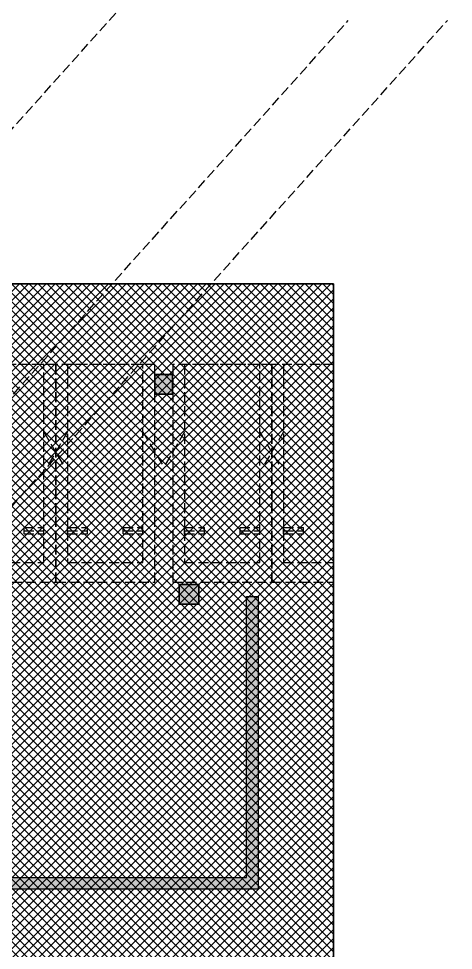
# Model space of a CAD drawing. Extents: x 3443499 to 7125205, y -1700016 to -264854.
# Drawn here: x 3568563 to 3579532, y -857450 to -833907 of the extents above; entities that cross this region are included whole.
import ezdxf
from ezdxf.xclip import XClip

# ---------------------------------------------------------------- set-up
doc = ezdxf.new("R2010")
doc.units = 0
doc.header["$LTSCALE"] = 1000
doc.header["$MEASUREMENT"] = 0
doc.header["$XCLIPFRAME"] = 2
doc.linetypes.add('__DASH', pattern=[0.35, 0.25, -0.1])
doc.linetypes.add('DASH', pattern=[0.35, 0.25, -0.1])
doc.layers.get('0').update_dxf_attribs({"linetype": 'CONTINUOUS'})
doc.layers.add('HS-A-停车位（标准）', color=9, linetype='CONTINUOUS')
doc.layers.add('S-砼墙', color=40, linetype='CONTINUOUS')
doc.layers.add('填充', color=251, linetype='CONTINUOUS', lineweight=5)
doc.layers.add('砼柱', color=2, linetype='CONTINUOUS', lineweight=35)

# ---------------------------------------------------------------- blocks, each defined once
blk = doc.blocks.new('A$C27F3146B')
at = {"layer": '填充'}
h = blk.add_hatch(dxfattribs=at)
h.set_pattern_fill('ANSI37', color=252, scale=100, style=0)
h.set_pattern_definition([(45, (794705.0482087337, -474761.836884725), (-112.2532015133644, 112.2532015133644), []), (135, (794705.0482087337, -474761.836884725), (-112.2532015133644, -112.2532015133644), [])])
h.paths.add_polyline_path([(-120598.0043441424, 16089.12283942359), (-120598.0113239811, 16089.12464542629), (-123098.0051577032, 16089.12464542629), (-123098.0046005915, 12389.12601068034), (-120598.0050334086, 12389.12049587909), (-120598.0045112952, 9989.124400530825), (-126297.6152989523, 9989.12787449488), (-126297.6153041016, 6789.130405166186), (-120447.9318367169, 6789.12547190371), (-120447.9314323964, 6189.128773867502), (-117747.736412039, 6189.128773877746), (-117747.7343670045, 8289.192490008543), (-117597.7361748854, 8289.05699861201), (-117597.7382231075, 11389.06464180129), (-117598.0017794337, 11389.17897416581), (-117597.994833229, 16089.11950602464)], flags=16)
h.paths.add_polyline_path([(-134797.8649070148, 18989.12407583068), (-75997.86490701057, 18989.12407583068), (-75997.86490701057, -10.87593189720064), (-134797.8649070148, -10.87593189720064)])
h.paths.add_polyline_path([(-93197.85655532042, 12389.20724034398), (-93197.70186032634, 8289.040327749566), (-93047.53722481265, 8289.173029854543), (-93047.64815819566, 6189.126435260056), (-90347.48079269567, 6189.129224555568), (-90347.48039593326, 6789.107179496204), (-84497.7632088567, 6789.112103791209), (-84497.76320972084, 11389.1262992504), (-87647.62127077952, 11389.12511677202), (-87647.620748666, 12389.12321326297), (-87647.62128827862, 12389.12644554579), (-87647.48821601726, 16089.13383291371), (-93197.71241657484, 16089.05740743754), (-93197.78632953756, 14589.39747828019), (-95697.74007688649, 14589.35552586709), (-95697.77982984603, 12389.11292086275)], flags=0)
h.paths.add_polyline_path([(-93197.70186032634, 8289.040327749564), (-93197.78159982455, 11389.17940336082), (-93197.81279379467, 11389.06507665268)])
h.paths.add_polyline_path([(-93197.71241657484, 16089.05740743754), (-87647.48821601726, 16089.13383291371), (-90197.41693358438, 16089.13383291371), (-90197.55642857286, 16089.12327428907), (-93197.78854602925, 16089.11993521964), (-93197.78632953754, 14589.39747828019)])
at = {"layer": '填充', "color": 252}
blk.add_lwpolyline([(-134797.8649070148, 18989.12407583068), (-75997.86490701057, 18989.12407583068), (-75997.86490701057, -10.87593189720064), (-134797.8649070148, -10.87593189720064)], close=True, dxfattribs=at)
blk = doc.blocks.new('A$C25A378E3')
at = {"layer": 'HS-A-停车位（标准）', "linetype": 'DASH'}
for p, q in [((299.9288666398497, 4280.200665866025), (299.9276344913524, 4120.200664976728)), ((299.9288666398497, 4280.200665866025), (799.9285807174165, 4280.00894703425)), ((799.9285807174165, 4280.00894703425), (799.9273485837039, 4120.008946264163)), ((1699.929113851395, 4280.193678615266), (1699.927881702897, 4120.19367778569)), ((1699.929113851395, 4280.193678615266), (2199.928827928961, 4280.001959843212)), ((2199.928827928961, 4280.001959843212), (2199.927595795365, 4120.001958953799)), ((299.9276344913524, 4120.200664976728), (799.9273485837039, 4120.008946264163)), ((299.9282505712472, 4200.200665451237), (799.9279646449722, 4200.00894667895)), ((1699.927881702897, 4120.19367778569), (2199.927595795365, 4120.001958953799)), ((1699.928497782676, 4200.193678200361), (2199.928211856517, 4200.001959428308)), ((300.0205537431175, 1700.046125917463), (-199.9740653929766, 2550.049336581258)), ((2200.020893819514, 1700.035927985562), (2700.026429273654, 2550.032717227354))]:
    blk.add_line(p, q, dxfattribs=at)
for points in [[(1.164153218269348e-10, 5499.999999999884), (2499.999999842257, 5499.971898506512), (2499.938176556607, -0.02810114610474557), (-0.06182328553404659, 3.472669050097466e-07)], [(299.9943796824664, 4999.996627852321), (2199.994379562442, 4999.975270717288), (2199.938176575466, -0.02472896687686443), (299.9381766954903, -0.003371831844560802)]]:
    blk.add_lwpolyline(points, close=True, dxfattribs=at)
blk = doc.blocks.new('A$C24B36177')
for points in [[(-21449.99999999907, -57649.99999965215), (-21899.99999999907, -57649.99999965215), (-21899.99999999907, -58149.99999965215), (-21449.99999999907, -58149.99999965215)], [(-20789.52666127903, -62956.54319049325), (-21289.52666127903, -62956.54319049325), (-21289.52666127903, -63456.54319049325), (-20789.52666127903, -63456.54319049325)]]:
    blk.add_hatch(color=252).paths.add_polyline_path(points)
at = {"layer": '砼柱', "color": 252, "lineweight": 35}
for points in [[(-21449.99999999907, -57649.99999965215), (-21899.99999999907, -57649.99999965215), (-21899.99999999907, -58149.99999965215), (-21449.99999999907, -58149.99999965215)], [(-20789.52666127903, -62956.54319049325), (-21289.52666127903, -62956.54319049325), (-21289.52666127903, -63456.54319049325), (-20789.52666127903, -63456.54319049325)]]:
    blk.add_lwpolyline(points, close=True, dxfattribs=at)
blk = doc.blocks.new('A$C74D73064')
at = {"layer": 'S-砼墙', "linetype": 'ByBlock'}
h = blk.add_hatch(color=252, dxfattribs=at)
h.dxf.hatch_style = 1
h.paths.add_polyline_path([(25815.50945199397, 13762.71487195697), (25815.50843908952, 16719.29582727014), (26115.50843908929, 16719.29615518462), (26115.50912407995, 14062.71472503152), (36515.50809051958, 14062.70963161183), (36515.50808974565, 12862.71327402745), (42715.70143926167, 12862.71327296377), (42715.70143771335, 14062.71326484391), (63915.50844002666, 14062.7132648438), (63915.50843847834, 12862.71327296598), (70115.89118740638, 12862.71327408054), (70115.89118663245, 14062.71223160042), (80515.50600466062, 14062.71732479986), (80515.50925147231, 21162.71327298798), (80815.50925147184, 21162.71261189005), (80815.50586747169, 13762.71747172438), (70415.89118682616, 13762.71237852506), (70415.8911876001, 12562.71327413444), (63615.50843809138, 12562.71327291219), (63615.5084396397, 13762.7132648438), (43015.70143810031, 13762.71326484391), (43015.70143964863, 12562.71327291231), (36215.50808955193, 12562.71327407891), (36215.50809032586, 13762.70977853728)])
at = {"color": 252}
blk.add_lwpolyline([(23915.15588310023, 29062.7122952122), (82715.15588310442, 29062.7122952122), (82715.15588310442, 10062.71228748432), (23915.15588310023, 10062.71228748432)], close=True, dxfattribs=at)
at = {"layer": 'S-砼墙', "color": 252, "linetype": 'ByBlock'}
blk.add_lwpolyline([(25815.50945199397, 13762.71487195697), (25815.50843908952, 16719.29582727014), (26115.50843908929, 16719.29615518462), (26115.50912407995, 14062.71472503152), (36515.50809051958, 14062.70963161183), (36515.50808974565, 12862.71327402745), (42715.70143926167, 12862.71327296377), (42715.70143771335, 14062.71326484391), (63915.50844002666, 14062.7132648438), (63915.50843847834, 12862.71327296598), (70115.89118740638, 12862.71327408054), (70115.89118663245, 14062.71223160042), (80515.50600466062, 14062.71732479986), (80515.50925147231, 21162.71327298798), (80815.50925147184, 21162.71261189005), (80815.50586747169, 13762.71747172438), (70415.89118682616, 13762.71237852506), (70415.8911876001, 12562.71327413444), (63615.50843809138, 12562.71327291219), (63615.5084396397, 13762.7132648438), (43015.70143810031, 13762.71326484391), (43015.70143964863, 12562.71327291231), (36215.50808955193, 12562.71327407891), (36215.50809032586, 13762.70977853728)], close=True, dxfattribs=at)
at = {"color": 252}
for name, p in [('A$C24B36177', (100104.7992927884, 84419.25646130543)), ('A$C27F3146B', (158713.020790115, 10073.58821938152))]:
    blk.add_blockref(name, p, dxfattribs=at)
at = {"layer": 'HS-A-停车位（标准）', "color": 252, "linetype": 'DASH', "xscale": -1, "rotation": 179.9993559612105}
for p in [(73205.09692441719, 27019.29986835946), (75705.09692441719, 27019.29986835946), (78655.09692441719, 27019.29986835946), (81155.09692441719, 27019.29986835946)]:
    blk.add_blockref('A$C25A378E3', p, dxfattribs=at)

msp = doc.modelspace()

# ---------------------------------------------------------------- linework, layer by layer
at = {"color": 251, "linetype": '__DASH', "true_color": 0x636466}
for p, q in [((3562209.122671295, -843605.70220882), (3579531.753354753, -824251.6667151111)), ((3559558.926310387, -853305.7019486276), (3576881.556993845, -833951.6664549187)), ((3562059.121976663, -853305.7019486276), (3579381.752660121, -833951.6664549187))]:
    msp.add_line(p, q, dxfattribs=at)
at = {"color": 3}
msp.add_lwpolyline([(3517709.121978641, -840605.7019408569), (3576509.121978646, -840605.7019408569), (3576509.121978646, -859605.7019485848), (3517709.121978641, -859605.7019485848)], close=True, dxfattribs=at)

# ---------------------------------------------------------------- block references
at = {"color": 252}
ref = msp.add_blockref('A$C74D73064', (3493793.966084225, -869668.4156437971), dxfattribs=at)
XClip(ref).set_block_clipping_path([(23915.155894416792, 10062.713695212384), (82715.15589442098, 29062.713702940266)])

doc.saveas('drawing.dxf')
